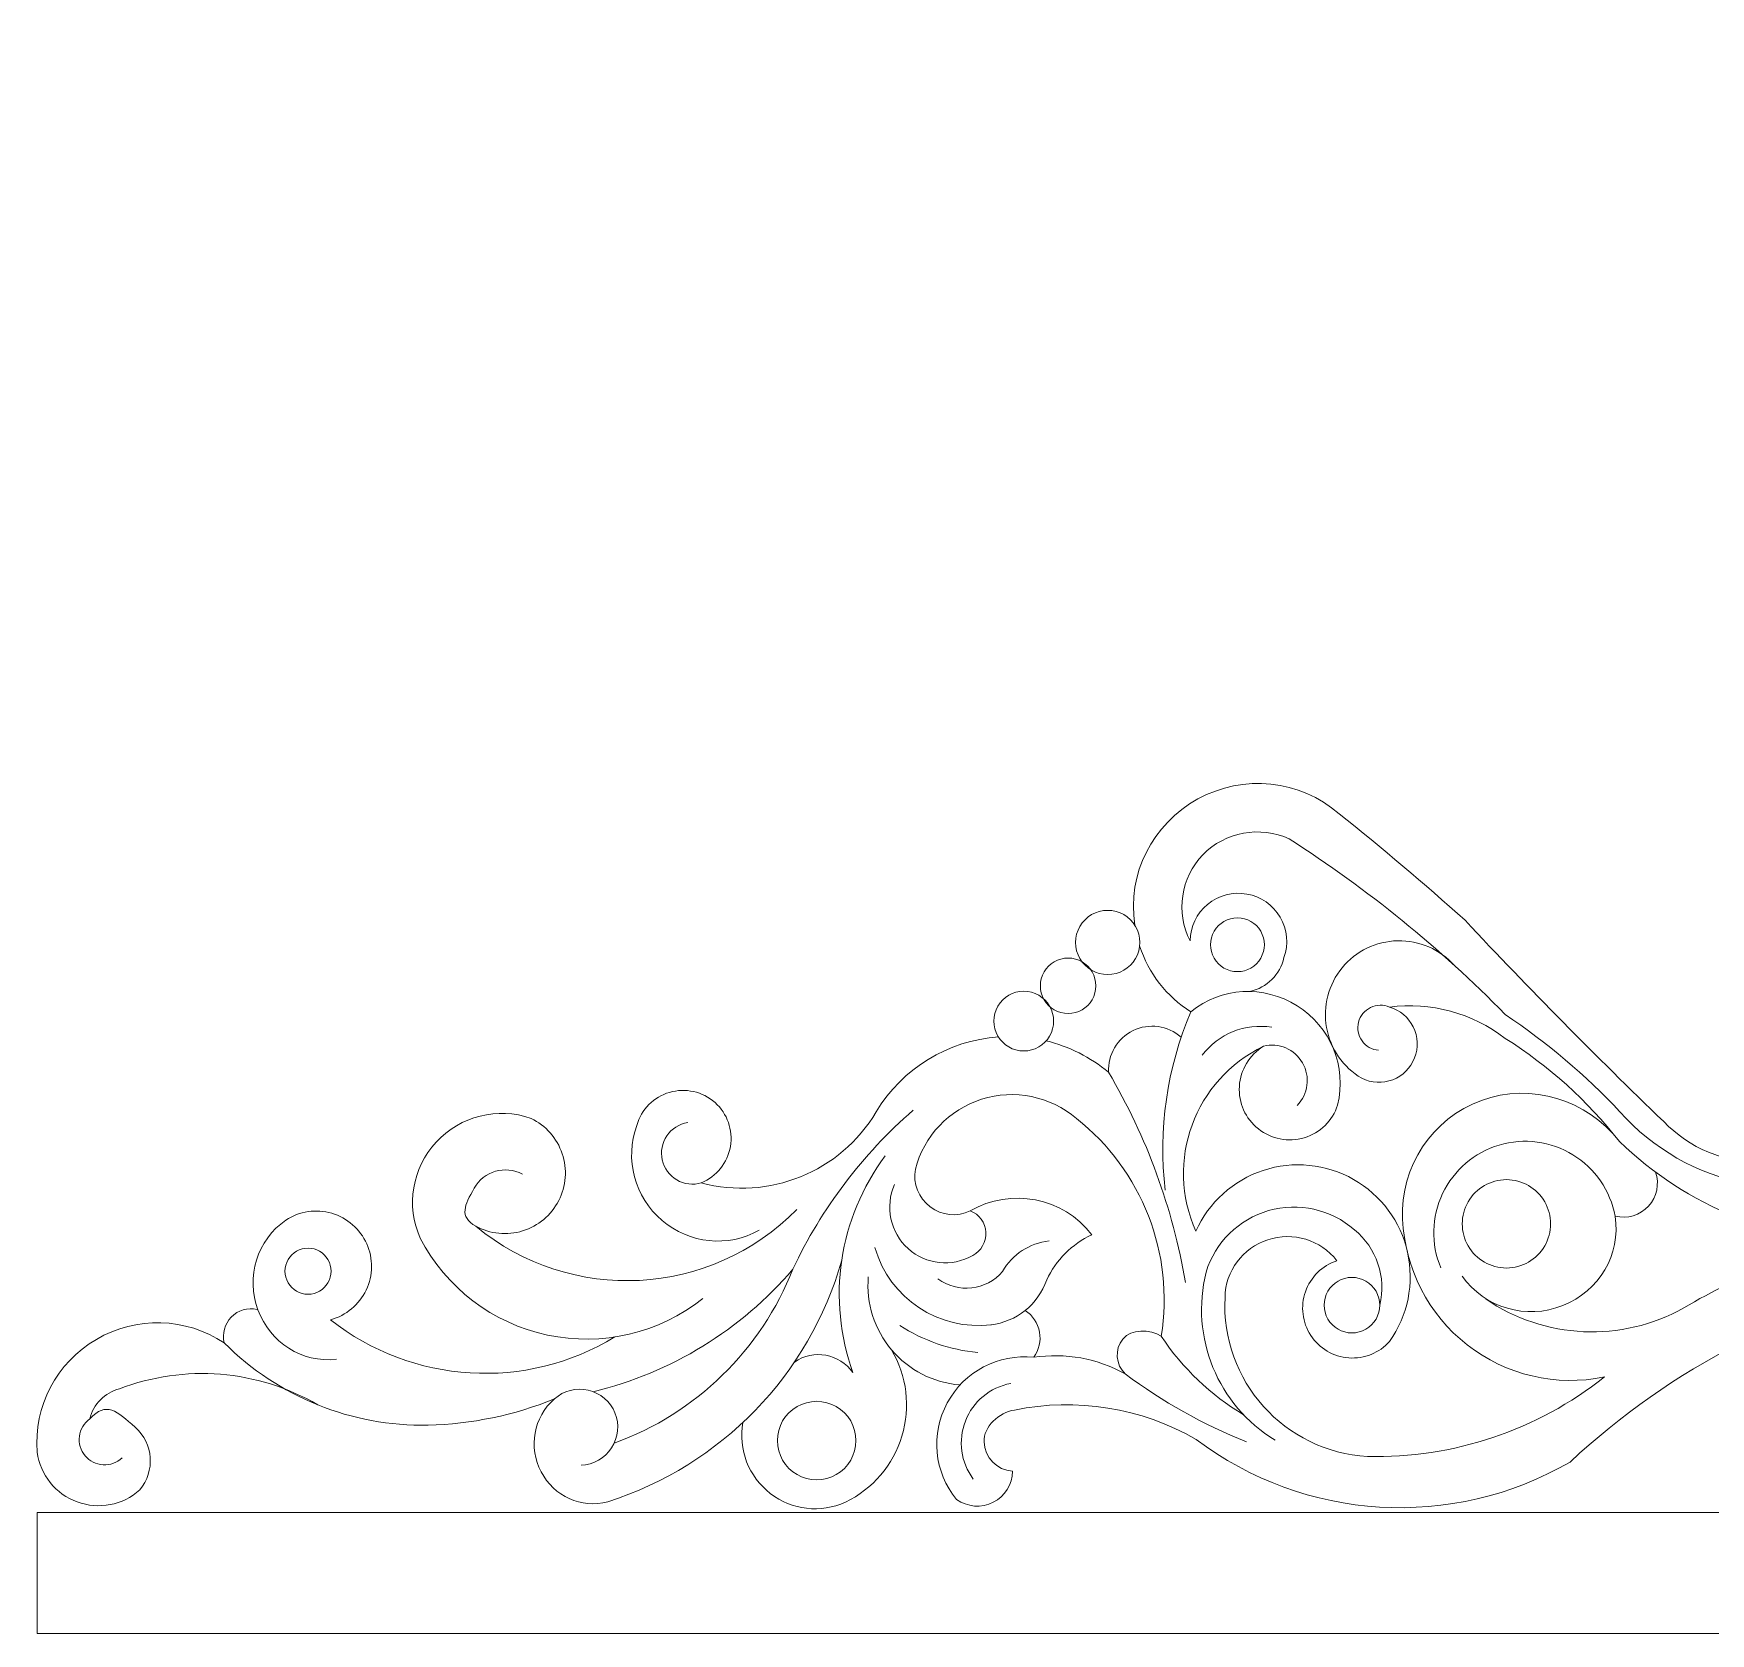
# Model space of a CAD drawing. Header units: millimetres. Extents: x 6286 to 6693, y 3475 to 3675.
# Drawn here: x 6286 to 6377.3, y 3474.8 to 3561.9 of the extents above; entities that cross this region are included whole.
import ezdxf

# ---------------------------------------------------------------- set-up
doc = ezdxf.new("R2010")
doc.units = ezdxf.units.MM
doc.header["$MEASUREMENT"] = 0
doc.layers.add('SITARA ALL', color=18, linetype='Continuous', true_color=0x000000)

msp = doc.modelspace()

# ---------------------------------------------------------------- linework, layer by layer
at = {"layer": 'SITARA ALL', "lineweight": 9}
for points, knots in [([(6288.488, 3481.387), (6288.488, 3481.387), (6286.201, 3481.387), (6286.201, 3481.387), (6286.201, 3481.387), (6286.201, 3474.802), (6286.201, 3474.802), (6286.201, 3474.802), (6477.478, 3474.802), (6477.478, 3474.802), (6477.478, 3474.802), (6477.478, 3674.802), (6477.478, 3674.802), (6477.478, 3674.802), (6350.369, 3674.802), (6350.369, 3674.802), (6350.369, 3674.802), (6350.369, 3668.218), (6350.369, 3668.218), (6350.369, 3668.218), (6419.617, 3668.218), (6419.617, 3668.218)], [0, 0, 0, 0, 0.125, 0.125, 0.125, 0.25, 0.25, 0.25, 0.375, 0.375, 0.375, 0.5, 0.5, 0.5, 0.625, 0.625, 0.625, 0.75, 0.75, 0.75, 1, 1, 1, 1]), ([(6384.255, 3507.581), (6383.921, 3506.315), (6384.357, 3504.971), (6385.372, 3504.144), (6385.691, 3503.763), (6385.662, 3503.2), (6385.307, 3502.853), (6383.972, 3501.354), (6382.072, 3500.48), (6380.065, 3500.444), (6378.058, 3500.408), (6376.12, 3501.22), (6374.732, 3502.67), (6371.031, 3506.225), (6367.425, 3509.878), (6363.919, 3513.625), (6361.693, 3515.627), (6359.408, 3517.561), (6357.065, 3519.425), (6354.923, 3521.274), (6351.856, 3521.594), (6349.377, 3520.228), (6346.899, 3518.862), (6345.523, 3516.16), (6345.942, 3513.361)], [0, 0, 0, 0, 0.111111, 0.111111, 0.111111, 0.222222, 0.222222, 0.222222, 0.333333, 0.333333, 0.333333, 0.444444, 0.444444, 0.444444, 0.555556, 0.555556, 0.555556, 0.666667, 0.666667, 0.666667, 0.777778, 0.777778, 0.777778, 1, 1, 1, 1]), ([(6352.21, 3509.75), (6353.134, 3509.953), (6353.856, 3510.67), (6354.065, 3511.592), (6354.321, 3512.32), (6354.243, 3513.125), (6353.854, 3513.792), (6353.464, 3514.459), (6352.805, 3514.92), (6352.045, 3515.055), (6351.284, 3515.189), (6350.503, 3514.984), (6349.908, 3514.491), (6349.313, 3513.999), (6348.964, 3513.275), (6348.953, 3512.503), (6348.166, 3514.055), (6348.447, 3515.936), (6349.653, 3517.191), (6350.86, 3518.446), (6352.767, 3518.782), (6354.35, 3518.056), (6358.617, 3515.325), (6362.562, 3512.118), (6366.107, 3508.498), (6368.378, 3506.969), (6370.474, 3505.193), (6372.354, 3503.203), (6374.142, 3501.182), (6376.545, 3499.808), (6379.194, 3499.295), (6386.692, 3494.906), (6396.311, 3497.247), (6400.935, 3504.603)], [0, 0, 0, 0, 0.083333, 0.083333, 0.083333, 0.166667, 0.166667, 0.166667, 0.25, 0.25, 0.25, 0.333333, 0.333333, 0.333333, 0.416667, 0.416667, 0.416667, 0.5, 0.5, 0.5, 0.583333, 0.583333, 0.583333, 0.666667, 0.666667, 0.666667, 0.75, 0.75, 0.75, 0.833333, 0.833333, 0.833333, 1, 1, 1, 1]), ([(6344.47, 3510.67), (6343.845, 3510.67), (6343.268, 3511.004), (6342.956, 3511.544), (6342.644, 3512.085), (6342.644, 3512.751), (6342.956, 3513.292), (6343.268, 3513.833), (6343.845, 3514.166), (6344.47, 3514.166), (6345.094, 3514.166), (6345.671, 3513.833), (6345.983, 3513.292), (6346.296, 3512.751), (6346.296, 3512.085), (6345.983, 3511.544), (6345.671, 3511.004), (6345.094, 3510.67), (6344.47, 3510.67)], [0, 0, 0, 0, 0.166667, 0.166667, 0.166667, 0.333333, 0.333333, 0.333333, 0.5, 0.5, 0.5, 0.666667, 0.666667, 0.666667, 0.833333, 0.833333, 0.833333, 1, 1, 1, 1]), ([(6351.532, 3510.831), (6351.009, 3510.831), (6350.525, 3511.11), (6350.264, 3511.563), (6350.002, 3512.016), (6350.002, 3512.574), (6350.264, 3513.027), (6350.525, 3513.481), (6351.009, 3513.76), (6351.532, 3513.76), (6352.055, 3513.76), (6352.539, 3513.481), (6352.8, 3513.027), (6353.062, 3512.574), (6353.062, 3512.016), (6352.8, 3511.563), (6352.539, 3511.11), (6352.055, 3510.831), (6351.532, 3510.831)], [0, 0, 0, 0, 0.166667, 0.166667, 0.166667, 0.333333, 0.333333, 0.333333, 0.5, 0.5, 0.5, 0.666667, 0.666667, 0.666667, 0.833333, 0.833333, 0.833333, 1, 1, 1, 1]), ([(6363.341, 3511.165), (6362.558, 3512.042), (6361.43, 3512.533), (6360.254, 3512.509), (6359.079, 3512.484), (6357.977, 3511.952), (6357.231, 3511.043), (6356.486, 3510.133), (6356.175, 3508.943), (6356.381, 3507.786), (6356.588, 3506.628), (6357.284, 3505.622), (6358.298, 3505.026), (6358.823, 3504.764), (6359.434, 3504.734), (6359.982, 3504.946), (6360.53, 3505.157), (6360.963, 3505.586), (6361.176, 3506.133), (6361.389, 3506.68), (6361.363, 3507.291), (6361.102, 3507.818), (6360.842, 3508.344), (6360.375, 3508.736), (6359.811, 3508.898), (6359.48, 3509.043), (6359.102, 3509.036), (6358.777, 3508.877), (6358.452, 3508.718), (6358.214, 3508.427), (6358.125, 3508.076), (6358.035, 3507.726), (6358.105, 3507.354), (6358.315, 3507.059), (6358.525, 3506.765), (6358.851, 3506.577), (6359.211, 3506.547)], [0, 0, 0, 0, 0.076923, 0.076923, 0.076923, 0.153846, 0.153846, 0.153846, 0.230769, 0.230769, 0.230769, 0.307692, 0.307692, 0.307692, 0.384615, 0.384615, 0.384615, 0.461538, 0.461538, 0.461538, 0.538462, 0.538462, 0.538462, 0.615385, 0.615385, 0.615385, 0.692308, 0.692308, 0.692308, 0.769231, 0.769231, 0.769231, 0.846154, 0.846154, 0.846154, 1, 1, 1, 1]), ([(6342.317, 3508.547), (6341.777, 3508.547), (6341.279, 3508.835), (6341.009, 3509.302), (6340.739, 3509.769), (6340.739, 3510.345), (6341.009, 3510.812), (6341.279, 3511.279), (6341.777, 3511.567), (6342.317, 3511.567), (6342.856, 3511.567), (6343.355, 3511.279), (6343.624, 3510.812), (6343.894, 3510.345), (6343.894, 3509.769), (6343.624, 3509.302), (6343.355, 3508.835), (6342.856, 3508.547), (6342.317, 3508.547)], [0, 0, 0, 0, 0.166667, 0.166667, 0.166667, 0.333333, 0.333333, 0.333333, 0.5, 0.5, 0.5, 0.666667, 0.666667, 0.666667, 0.833333, 0.833333, 0.833333, 1, 1, 1, 1]), ([(6346.207, 3512.228), (6346.693, 3510.744), (6347.677, 3509.475), (6348.993, 3508.635), (6347.689, 3505.575), (6347.211, 3502.228), (6347.605, 3498.926)], [0, 0, 0, 0, 0.333333, 0.333333, 0.333333, 1, 1, 1, 1]), ([(6339.901, 3506.511), (6339.321, 3506.511), (6338.785, 3506.821), (6338.495, 3507.323), (6338.205, 3507.826), (6338.205, 3508.445), (6338.495, 3508.948), (6338.785, 3509.45), (6339.321, 3509.76), (6339.901, 3509.76), (6340.482, 3509.76), (6341.018, 3509.45), (6341.308, 3508.948), (6341.598, 3508.445), (6341.598, 3507.826), (6341.308, 3507.323), (6341.018, 3506.821), (6340.482, 3506.511), (6339.901, 3506.511)], [0, 0, 0, 0, 0.166667, 0.166667, 0.166667, 0.333333, 0.333333, 0.333333, 0.5, 0.5, 0.5, 0.666667, 0.666667, 0.666667, 0.833333, 0.833333, 0.833333, 1, 1, 1, 1]), ([(6354.775, 3503.543), (6355.385, 3504.159), (6355.507, 3505.107), (6355.074, 3505.858), (6354.641, 3506.609), (6353.79, 3506.985), (6352.952, 3506.766), (6352.183, 3506.298), (6351.691, 3505.484), (6351.636, 3504.585), (6351.581, 3503.687), (6351.963, 3502.823), (6352.67, 3502.265), (6353.376, 3501.707), (6354.311, 3501.53), (6355.172, 3501.791), (6356.033, 3502.053), (6356.71, 3502.712), (6356.987, 3503.569), (6357.487, 3505.658), (6356.598, 3507.833), (6354.777, 3508.973), (6352.956, 3510.113), (6350.653, 3509.998), (6348.993, 3508.635)], [0, 0, 0, 0, 0.111111, 0.111111, 0.111111, 0.222222, 0.222222, 0.222222, 0.333333, 0.333333, 0.333333, 0.444444, 0.444444, 0.444444, 0.555556, 0.555556, 0.555556, 0.666667, 0.666667, 0.666667, 0.777778, 0.777778, 0.777778, 1, 1, 1, 1]), ([(6352.952, 3506.766), (6349.196, 3504.959), (6347.562, 3500.496), (6349.273, 3496.696), (6349.97, 3498.268), (6351.299, 3499.472), (6352.932, 3500.01), (6354.565, 3500.548), (6356.358, 3500.366), (6357.853, 3499.518), (6359.349, 3498.669), (6360.416, 3497.228), (6360.79, 3495.55), (6361.165, 3493.872), (6360.808, 3492.106), (6359.816, 3490.701), (6359.255, 3490.073), (6358.433, 3489.742), (6357.593, 3489.804), (6356.752, 3489.867), (6355.986, 3490.322), (6355.524, 3491.027), (6355.062, 3491.732), (6354.954, 3492.611), (6355.232, 3493.407), (6355.509, 3494.202), (6356.146, 3494.825), (6356.946, 3495.09), (6356.062, 3496.231), (6354.553, 3496.69), (6353.182, 3496.234), (6351.812, 3495.778), (6350.879, 3494.541), (6350.855, 3493.097), (6350.62, 3488.564), (6354.082, 3484.695), (6358.614, 3484.438), (6363.287, 3484.328), (6367.847, 3485.857), (6371.508, 3488.764), (6368.881, 3488.225), (6366.15, 3488.865), (6364.036, 3490.514), (6361.923, 3492.164), (6360.638, 3494.674), (6360.524, 3497.353), (6360.386, 3500.215), (6362.124, 3502.834), (6364.814, 3503.82), (6367.504, 3504.806), (6370.575, 3503.861), (6372.319, 3501.588), (6370.586, 3503.801), (6368.485, 3505.698), (6366.107, 3507.197), (6364.317, 3508.578), (6362.053, 3509.19), (6359.811, 3508.898)], [0, 0, 0, 0, 0.05, 0.05, 0.05, 0.1, 0.1, 0.1, 0.15, 0.15, 0.15, 0.2, 0.2, 0.2, 0.25, 0.25, 0.25, 0.3, 0.3, 0.3, 0.35, 0.35, 0.35, 0.4, 0.4, 0.4, 0.45, 0.45, 0.45, 0.5, 0.5, 0.5, 0.55, 0.55, 0.55, 0.6, 0.6, 0.6, 0.65, 0.65, 0.65, 0.7, 0.7, 0.7, 0.75, 0.75, 0.75, 0.8, 0.8, 0.8, 0.85, 0.85, 0.85, 0.9, 0.9, 0.9, 1, 1, 1, 1]), ([(6348.702, 3493.915), (6348.015, 3497.951), (6346.598, 3501.827), (6344.517, 3505.353), (6344.464, 3506.309), (6344.988, 3507.203), (6345.849, 3507.622), (6346.709, 3508.041), (6347.75, 3507.891), (6348.469, 3507.26)], [0, 0, 0, 0, 0.25, 0.25, 0.25, 0.5, 0.5, 0.5, 1, 1, 1, 1]), ([(6321.611, 3502.611), (6321.15, 3502.539), (6320.739, 3502.28), (6320.477, 3501.894), (6320.214, 3501.508), (6320.123, 3501.033), (6320.225, 3500.578), (6320.327, 3500.122), (6320.614, 3499.73), (6321.017, 3499.494), (6321.419, 3499.258), (6321.899, 3499.198), (6322.347, 3499.331), (6326.03, 3498.342), (6329.918, 3499.918), (6331.868, 3503.196), (6333.287, 3505.559), (6335.772, 3507.083), (6338.522, 3507.278)], [0, 0, 0, 0, 0.142857, 0.142857, 0.142857, 0.285714, 0.285714, 0.285714, 0.428571, 0.428571, 0.428571, 0.571429, 0.571429, 0.571429, 0.714286, 0.714286, 0.714286, 1, 1, 1, 1]), ([(6322.347, 3499.331), (6323.181, 3499.674), (6323.78, 3500.423), (6323.931, 3501.313), (6324.082, 3502.203), (6323.771, 3503.102), (6323.097, 3503.702), (6322.422, 3504.302), (6321.487, 3504.512), (6320.621, 3504.258), (6319.755, 3504.005), (6319.083, 3503.331), (6318.838, 3502.462), (6318.169, 3500.62), (6318.717, 3498.555), (6320.212, 3497.287), (6321.708, 3496.019), (6323.797, 3495.795), (6325.505, 3496.756)], [0, 0, 0, 0, 0.142857, 0.142857, 0.142857, 0.285714, 0.285714, 0.285714, 0.428571, 0.428571, 0.428571, 0.571429, 0.571429, 0.571429, 0.714286, 0.714286, 0.714286, 1, 1, 1, 1]), ([(6347.389, 3490.978), (6348.104, 3495.479), (6346.34, 3500.012), (6342.767, 3502.84), (6341.342, 3504.053), (6339.393, 3504.445), (6337.61, 3503.88), (6335.827, 3503.314), (6334.466, 3501.886), (6334.001, 3500.074), (6333.862, 3499.294), (6334.173, 3498.502), (6334.806, 3498.025), (6335.438, 3497.548), (6336.276, 3497.461), (6336.988, 3497.809), (6337.475, 3497.619), (6337.807, 3497.162), (6337.837, 3496.64), (6337.867, 3496.118), (6337.583, 3495.623), (6337.121, 3495.378), (6335.99, 3494.731), (6334.572, 3494.881), (6333.602, 3495.751), (6332.632, 3496.62), (6332.343, 3498.046), (6332.864, 3499.24)], [0, 0, 0, 0, 0.1, 0.1, 0.1, 0.2, 0.2, 0.2, 0.3, 0.3, 0.3, 0.4, 0.4, 0.4, 0.5, 0.5, 0.5, 0.6, 0.6, 0.6, 0.7, 0.7, 0.7, 0.8, 0.8, 0.8, 1, 1, 1, 1]), ([(6312.618, 3499.81), (6311.675, 3500.311), (6310.504, 3499.966), (6309.983, 3499.034), (6309.462, 3498.103), (6309.154, 3497.512), (6310.075, 3496.971), (6310.856, 3496.546), (6311.776, 3496.455), (6312.626, 3496.717), (6313.476, 3496.98), (6314.182, 3497.57), (6314.588, 3498.362), (6314.993, 3499.154), (6315.062, 3500.076), (6314.779, 3500.919), (6314.495, 3501.762), (6313.887, 3502.453), (6313.085, 3502.839), (6311.26, 3503.481), (6309.229, 3502.974), (6307.919, 3501.55), (6306.609, 3500.127), (6306.26, 3498.09), (6307.052, 3496.325), (6308.453, 3493.618), (6310.993, 3491.682), (6313.974, 3491.048), (6316.955, 3490.415), (6320.048, 3491.138), (6322.429, 3493.041)], [0, 0, 0, 0, 0.090909, 0.090909, 0.090909, 0.181818, 0.181818, 0.181818, 0.272727, 0.272727, 0.272727, 0.363636, 0.363636, 0.363636, 0.454545, 0.454545, 0.454545, 0.545455, 0.545455, 0.545455, 0.636364, 0.636364, 0.636364, 0.727273, 0.727273, 0.727273, 0.818182, 0.818182, 0.818182, 1, 1, 1, 1]), ([(6363.757, 3494.253), (6364.995, 3492.515), (6367.265, 3491.853), (6369.243, 3492.654), (6371.222, 3493.454), (6372.407, 3495.409), (6372.089, 3497.519), (6371.832, 3498.908), (6370.997, 3500.122), (6369.792, 3500.86), (6368.588, 3501.597), (6367.134, 3501.79), (6365.78, 3501.388), (6364.427, 3500.985), (6363.308, 3500.026), (6362.702, 3498.75), (6362.096, 3497.474), (6362.058, 3496.008), (6362.602, 3494.705)], [0, 0, 0, 0, 0.142857, 0.142857, 0.142857, 0.285714, 0.285714, 0.285714, 0.428571, 0.428571, 0.428571, 0.571429, 0.571429, 0.571429, 0.714286, 0.714286, 0.714286, 1, 1, 1, 1]), ([(6365.047, 3493.011), (6368.257, 3490.814), (6372.429, 3490.623), (6375.824, 3492.521), (6378.93, 3494.39), (6382.394, 3495.592), (6385.99, 3496.048), (6380.889, 3496.051), (6375.985, 3498.04), (6372.319, 3501.588)], [0, 0, 0, 0, 0.25, 0.25, 0.25, 0.5, 0.5, 0.5, 1, 1, 1, 1]), ([(6332.36, 3500.795), (6329.829, 3497.411), (6329.168, 3492.984), (6330.606, 3489.01), (6329.873, 3490.036), (6328.457, 3490.289), (6327.417, 3489.577)], [0, 0, 0, 0, 0.333333, 0.333333, 0.333333, 1, 1, 1, 1]), ([(6372.089, 3497.519), (6372.748, 3497.355), (6373.445, 3497.565), (6373.904, 3498.067), (6374.363, 3498.569), (6374.512, 3499.274), (6374.289, 3499.917)], [0, 0, 0, 0, 0.333333, 0.333333, 0.333333, 1, 1, 1, 1]), ([(6338.105, 3491.606), (6339.505, 3491.766), (6340.688, 3492.713), (6341.149, 3494.044), (6341.655, 3495.127), (6342.525, 3495.999), (6343.606, 3496.51), (6342.034, 3498.538), (6339.209, 3499.094), (6336.988, 3497.809)], [0, 0, 0, 0, 0.25, 0.25, 0.25, 0.5, 0.5, 0.5, 1, 1, 1, 1]), ([(6366.174, 3494.695), (6365.314, 3494.695), (6364.52, 3495.153), (6364.091, 3495.897), (6363.661, 3496.642), (6363.661, 3497.559), (6364.091, 3498.303), (6364.52, 3499.047), (6365.314, 3499.506), (6366.174, 3499.506), (6367.033, 3499.506), (6367.827, 3499.047), (6368.257, 3498.303), (6368.687, 3497.559), (6368.687, 3496.642), (6368.257, 3495.897), (6367.827, 3495.153), (6367.033, 3494.695), (6366.174, 3494.695)], [0, 0, 0, 0, 0.166667, 0.166667, 0.166667, 0.333333, 0.333333, 0.333333, 0.5, 0.5, 0.5, 0.666667, 0.666667, 0.666667, 0.833333, 0.833333, 0.833333, 1, 1, 1, 1]), ([(6317.648, 3490.942), (6312.801, 3487.99), (6306.623, 3488.367), (6302.167, 3491.881), (6303.019, 3492.11), (6303.728, 3492.701), (6304.106, 3493.497), (6304.485, 3494.294), (6304.497, 3495.212), (6304.137, 3496.016), (6303.776, 3496.821), (6303.081, 3497.428), (6302.234, 3497.675), (6301.388, 3497.923), (6300.48, 3497.79), (6299.742, 3497.306), (6298.175, 3496.218), (6297.545, 3494.206), (6298.214, 3492.419), (6298.882, 3490.633), (6300.598, 3489.519), (6302.494, 3489.727)], [0, 0, 0, 0, 0.125, 0.125, 0.125, 0.25, 0.25, 0.25, 0.375, 0.375, 0.375, 0.5, 0.5, 0.5, 0.625, 0.625, 0.625, 0.75, 0.75, 0.75, 1, 1, 1, 1]), ([(6359.278, 3492.673), (6359.645, 3494.193), (6359.11, 3495.788), (6357.899, 3496.777), (6356.621, 3497.895), (6354.862, 3498.287), (6353.229, 3497.818), (6351.597, 3497.35), (6350.319, 3496.098), (6349.828, 3494.472), (6348.943, 3490.929), (6350.459, 3487.225), (6353.577, 3485.323)], [0, 0, 0, 0, 0.2, 0.2, 0.2, 0.4, 0.4, 0.4, 0.6, 0.6, 0.6, 1, 1, 1, 1]), ([(6341.278, 3496.177), (6340.22, 3496.051), (6339.284, 3495.434), (6338.751, 3494.512), (6337.866, 3493.469), (6336.322, 3493.295), (6335.225, 3494.112)], [0, 0, 0, 0, 0.333333, 0.333333, 0.333333, 1, 1, 1, 1]), ([(6300.943, 3493.269), (6300.495, 3493.269), (6300.081, 3493.508), (6299.857, 3493.896), (6299.632, 3494.285), (6299.632, 3494.763), (6299.857, 3495.151), (6300.081, 3495.539), (6300.495, 3495.778), (6300.943, 3495.778), (6301.391, 3495.778), (6301.805, 3495.539), (6302.03, 3495.151), (6302.254, 3494.763), (6302.254, 3494.285), (6302.03, 3493.896), (6301.805, 3493.508), (6301.391, 3493.269), (6300.943, 3493.269)], [0, 0, 0, 0, 0.166667, 0.166667, 0.166667, 0.333333, 0.333333, 0.333333, 0.5, 0.5, 0.5, 0.666667, 0.666667, 0.666667, 0.833333, 0.833333, 0.833333, 1, 1, 1, 1]), ([(6315.804, 3483.966), (6316.479, 3483.99), (6317.099, 3484.341), (6317.467, 3484.907), (6317.834, 3485.473), (6317.904, 3486.178), (6317.652, 3486.804), (6317.399, 3487.429), (6316.857, 3487.892), (6316.199, 3488.044), (6315.542, 3488.196), (6314.855, 3488.022), (6314.354, 3487.57), (6313.219, 3486.576), (6312.919, 3484.93), (6313.63, 3483.6), (6314.341, 3482.269), (6315.804, 3481.585), (6317.261, 3481.975), (6323.445, 3483.945), (6328.226, 3488.879), (6329.995, 3495.124)], [0, 0, 0, 0, 0.125, 0.125, 0.125, 0.25, 0.25, 0.25, 0.375, 0.375, 0.375, 0.5, 0.5, 0.5, 0.625, 0.625, 0.625, 0.75, 0.75, 0.75, 1, 1, 1, 1]), ([(6316.468, 3487.964), (6320.707, 3488.986), (6324.511, 3491.322), (6327.339, 3494.642), (6325.607, 3490.232), (6322.06, 3486.778), (6317.608, 3485.16)], [0, 0, 0, 0, 0.333333, 0.333333, 0.333333, 1, 1, 1, 1]), ([(6331.441, 3494.223), (6331.314, 3492.779), (6331.77, 3491.345), (6332.706, 3490.239), (6333.642, 3489.133), (6334.975, 3488.448), (6336.42, 3488.334)], [0, 0, 0, 0, 0.333333, 0.333333, 0.333333, 1, 1, 1, 1]), ([(6339.979, 3492.386), (6340.388, 3492.117), (6340.669, 3491.693), (6340.758, 3491.212), (6340.846, 3490.73), (6340.732, 3490.232), (6340.445, 3489.835), (6338.519, 3490.046), (6336.658, 3489.066), (6335.74, 3487.359), (6334.823, 3485.653), (6335.01, 3483.588), (6336.248, 3482.098), (6336.831, 3481.677), (6337.6, 3481.617), (6338.241, 3481.943), (6338.882, 3482.269), (6339.287, 3482.917), (6339.289, 3483.636), (6338.444, 3483.695), (6337.777, 3484.379), (6337.741, 3485.226), (6337.704, 3486.073), (6338.552, 3486.833), (6339.389, 3486.964), (6342.769, 3487.658), (6346.288, 3487.09), (6349.278, 3485.37), (6355.203, 3480.905), (6363.215, 3480.414), (6369.635, 3484.131), (6375.143, 3489.271), (6381.978, 3492.777), (6389.366, 3494.253)], [0, 0, 0, 0, 0.083333, 0.083333, 0.083333, 0.166667, 0.166667, 0.166667, 0.25, 0.25, 0.25, 0.333333, 0.333333, 0.333333, 0.416667, 0.416667, 0.416667, 0.5, 0.5, 0.5, 0.583333, 0.583333, 0.583333, 0.666667, 0.666667, 0.666667, 0.75, 0.75, 0.75, 0.833333, 0.833333, 0.833333, 1, 1, 1, 1]), ([(6357.766, 3491.162), (6357.226, 3491.162), (6356.727, 3491.45), (6356.457, 3491.918), (6356.187, 3492.385), (6356.187, 3492.961), (6356.457, 3493.429), (6356.727, 3493.897), (6357.226, 3494.185), (6357.766, 3494.185), (6358.306, 3494.185), (6358.805, 3493.897), (6359.075, 3493.429), (6359.345, 3492.961), (6359.345, 3492.385), (6359.075, 3491.918), (6358.805, 3491.45), (6358.306, 3491.162), (6357.766, 3491.162)], [0, 0, 0, 0, 0.166667, 0.166667, 0.166667, 0.333333, 0.333333, 0.333333, 0.5, 0.5, 0.5, 0.666667, 0.666667, 0.666667, 0.833333, 0.833333, 0.833333, 1, 1, 1, 1]), ([(6298.171, 3492.446), (6297.662, 3492.559), (6297.13, 3492.4), (6296.767, 3492.026), (6296.403, 3491.652), (6296.259, 3491.121), (6296.386, 3490.615), (6294.294, 3492.009), (6291.59, 3492.085), (6289.423, 3490.812), (6287.256, 3489.539), (6286.003, 3487.176), (6286.201, 3484.67), (6286.369, 3483.433), (6287.208, 3482.39), (6288.381, 3481.963), (6289.554, 3481.535), (6290.856, 3481.782), (6291.781, 3482.62), (6292.64, 3483.634), (6292.53, 3485.149), (6291.533, 3486.028), (6290.536, 3486.907), (6289.963, 3487.462), (6289.066, 3486.482), (6288.754, 3486.259), (6288.549, 3485.916), (6288.5, 3485.536), (6288.451, 3485.155), (6288.561, 3484.773), (6288.806, 3484.478), (6289.051, 3484.183), (6289.408, 3484.004), (6289.791, 3483.982), (6290.174, 3483.961), (6290.547, 3484.098), (6290.824, 3484.364)], [0, 0, 0, 0, 0.076923, 0.076923, 0.076923, 0.153846, 0.153846, 0.153846, 0.230769, 0.230769, 0.230769, 0.307692, 0.307692, 0.307692, 0.384615, 0.384615, 0.384615, 0.461538, 0.461538, 0.461538, 0.538462, 0.538462, 0.538462, 0.615385, 0.615385, 0.615385, 0.692308, 0.692308, 0.692308, 0.769231, 0.769231, 0.769231, 0.846154, 0.846154, 0.846154, 1, 1, 1, 1]), ([(6340.445, 3489.835), (6342.159, 3490.097), (6343.913, 3489.779), (6345.426, 3488.932), (6344.901, 3489.436), (6344.842, 3490.256), (6345.291, 3490.829), (6345.74, 3491.402), (6346.773, 3491.368), (6347.389, 3490.978), (6348.545, 3489.24), (6350.074, 3487.781), (6351.865, 3486.708)], [0, 0, 0, 0, 0.2, 0.2, 0.2, 0.4, 0.4, 0.4, 0.6, 0.6, 0.6, 1, 1, 1, 1]), ([(6296.386, 3490.615), (6299.323, 3487.679), (6303.325, 3486.063), (6307.478, 3486.14), (6309.838, 3486.198), (6312.167, 3486.682), (6314.354, 3487.57)], [0, 0, 0, 0, 0.333333, 0.333333, 0.333333, 1, 1, 1, 1]), ([(6301.476, 3487.248), (6298.194, 3489.163), (6294.223, 3489.484), (6290.677, 3488.117), (6289.878, 3487.913), (6289.258, 3487.284), (6289.066, 3486.482)], [0, 0, 0, 0, 0.333333, 0.333333, 0.333333, 1, 1, 1, 1]), ([(6324.607, 3486.283), (6324.351, 3484.819), (6324.927, 3483.335), (6326.103, 3482.428), (6327.28, 3481.521), (6328.845, 3481.333), (6330.195, 3481.953), (6331.68, 3482.668), (6332.795, 3483.973), (6333.271, 3485.55), (6333.747, 3487.127), (6333.544, 3488.824), (6332.703, 3490.241)], [0, 0, 0, 0, 0.2, 0.2, 0.2, 0.4, 0.4, 0.4, 0.6, 0.6, 0.6, 1, 1, 1, 1]), ([(6339.189, 3488.412), (6338.07, 3488.202), (6337.138, 3487.428), (6336.725, 3486.366), (6336.312, 3485.305), (6336.471, 3484.113), (6337.155, 3483.202)], [0, 0, 0, 0, 0.333333, 0.333333, 0.333333, 1, 1, 1, 1]), ([(6328.63, 3483.163), (6327.866, 3483.163), (6327.16, 3483.571), (6326.778, 3484.232), (6326.396, 3484.894), (6326.396, 3485.708), (6326.778, 3486.37), (6327.16, 3487.031), (6327.866, 3487.439), (6328.63, 3487.439), (6329.393, 3487.439), (6330.099, 3487.031), (6330.481, 3486.37), (6330.863, 3485.708), (6330.863, 3484.894), (6330.481, 3484.232), (6330.099, 3483.571), (6329.393, 3483.163), (6328.63, 3483.163)], [0, 0, 0, 0, 0.166667, 0.166667, 0.166667, 0.333333, 0.333333, 0.333333, 0.5, 0.5, 0.5, 0.666667, 0.666667, 0.666667, 0.833333, 0.833333, 0.833333, 1, 1, 1, 1])]:
    msp.add_open_spline(points, degree=3, knots=knots, dxfattribs=at)
for points in [[(6353.395, 3507.804), (6351.948, 3508.029), (6350.495, 3507.443), (6349.61, 3506.277)], [(6344.517, 3505.353), (6343.529, 3506.173), (6342.367, 3506.757), (6341.119, 3507.06)], [(6333.879, 3503.283), (6331.121, 3500.888), (6328.894, 3497.946), (6327.339, 3494.642)], [(6310.075, 3496.971), (6315.259, 3492.694), (6322.844, 3493.086), (6327.548, 3497.887)], [(6331.798, 3495.808), (6332.595, 3493.039), (6335.282, 3491.259), (6338.142, 3491.61)], [(6333.148, 3491.574), (6334.424, 3490.742), (6335.883, 3490.235), (6337.401, 3490.099)], [(6345.426, 3488.932), (6347.458, 3487.422), (6349.674, 3486.178), (6352.021, 3485.23)], [(6386.265, 3481.387), (6386.265, 3481.387), (6286.201, 3481.387), (6286.201, 3481.387)]]:
    msp.add_open_spline(points, degree=3, dxfattribs=at)

doc.saveas('drawing.dxf')
